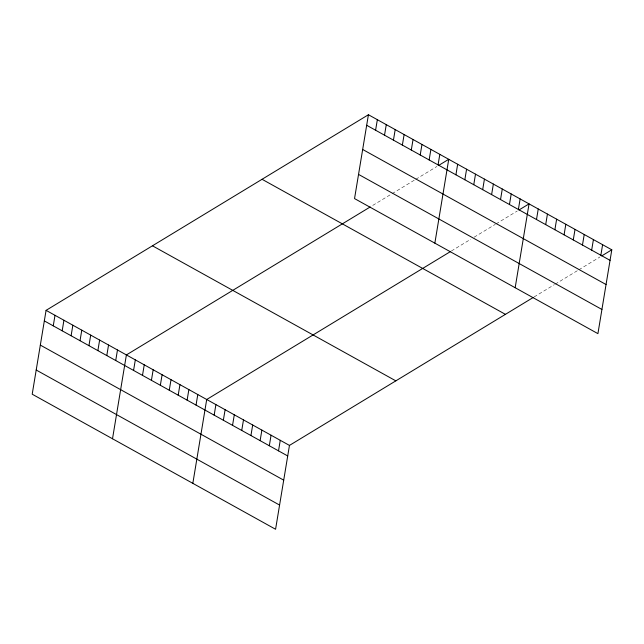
<?xml version="1.0" encoding="UTF-8"?>
<svg xmlns="http://www.w3.org/2000/svg" width="644" height="644" viewBox="0 0 644 644"><rect width="100%" height="100%" fill="white"/><g stroke="black" fill="none" stroke-linecap="round" stroke-linejoin="round"><path stroke-width="0.48" stroke-dasharray="3.22 2.42" d="M372.755 205.412L391.327 194.142M392.172 193.635L414.969 179.797M415.815 179.282L436.922 166.474M451.38 251.007L470.796 239.23M474.177 237.177L495.284 224.37M496.13 223.854L517.229 211.047M534.134 296.932L554.395 284.632M555.241 284.125L578.03 270.287M578.876 269.78L599.983 256.972"/><path stroke-width="0.97" d="M368.424 114.737L354.538 198.585L597.922 333.648L611.8 249.8L368.424 114.737L46.078 310.352L32.2 394.2L275.576 529.263L289.462 445.415L533.288 297.439M53.259 325.856L55.006 315.31M62.186 330.807L63.925 320.261M71.106 335.757L72.853 325.212M80.033 340.708L81.78 330.163M88.953 345.667L90.699 335.113M97.88 350.618L99.627 340.072M106.799 355.569L108.546 345.023M115.727 360.519L117.474 349.974M112.515 438.773L126.393 354.925L370.228 206.949M133.574 370.421L135.321 359.875M142.501 375.38L144.24 364.826M151.421 380.33L153.167 369.785M160.348 385.281L162.095 374.736M169.267 390.232L171.014 379.686M178.195 395.183L179.942 384.637M187.114 400.141L188.861 389.588M196.042 405.092L197.788 394.547M192.83 483.346L206.708 399.497L450.542 251.522M214.162 415.147L215.901 404.601M223.355 420.25L225.102 409.697M232.548 425.346L234.295 414.8M241.742 430.45L243.488 419.904M250.935 435.553L252.681 425.008M260.128 440.657L261.875 430.111M269.321 445.761L271.068 435.215M278.522 450.864L280.261 440.311M375.597 130.233L377.344 119.687M384.524 135.184L386.271 124.638M393.452 140.134L395.191 129.589M402.371 145.093L404.118 134.54M411.299 150.044L413.046 139.498M420.218 154.995L421.965 144.449M429.146 159.945L430.892 149.4M438.065 164.896L439.812 154.351M434.853 243.15L448.739 159.301L438.604 165.452M455.912 174.806L457.659 164.26M464.839 179.757L466.586 169.211M473.767 184.707L475.505 174.162M482.686 189.658L484.433 179.113M491.614 194.609L493.36 184.063M500.533 199.568L502.28 189.014M509.46 204.518L511.207 193.973M518.38 209.469L520.127 198.924M515.168 287.723L529.054 203.874L518.919 210.024M536.5 219.524L538.247 208.978M545.693 224.627L547.44 214.082M554.886 229.731L556.633 219.185M564.08 234.835L565.826 224.281M573.281 239.93L575.02 229.385M582.474 245.034L584.221 234.488M591.667 250.138L593.414 239.592M600.86 255.241L602.607 244.696M601.673 255.942L611.8 249.8M366.678 125.282L610.053 260.345M362.669 149.472L606.052 284.535M358.547 174.395L601.923 309.458M262.052 179.29L505.427 314.353M152.451 245.799L395.835 380.862M46.078 310.352L289.462 445.415M44.331 320.905L287.715 455.96M40.331 345.095L283.706 480.15M36.201 370.018L279.585 505.073"/></g></svg>
